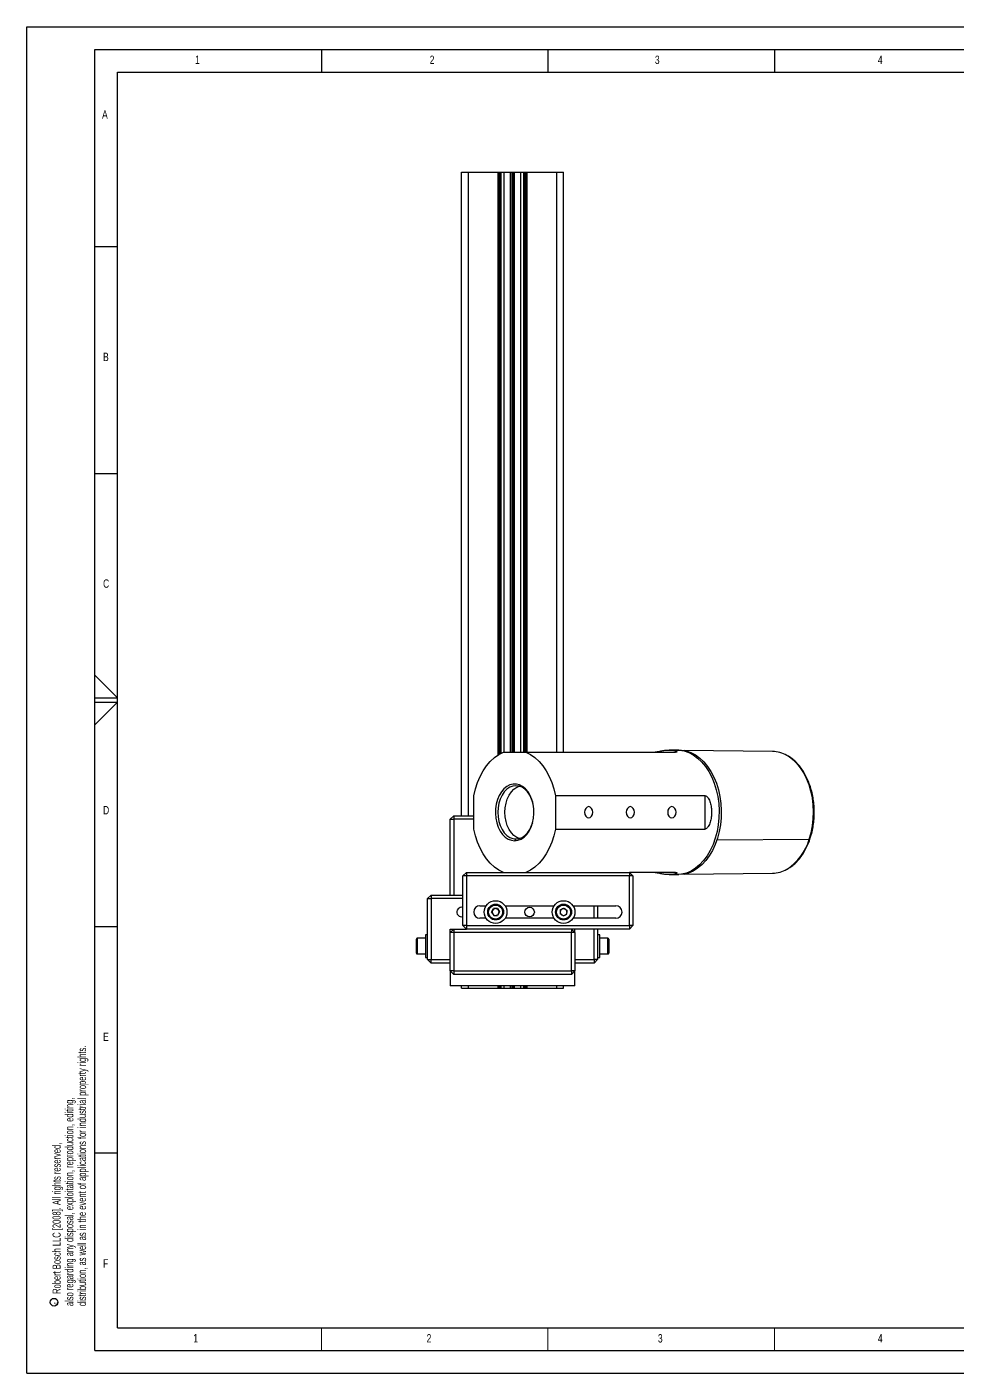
# Model space of a CAD drawing. Header units: millimetres. Extents: x 0 to 420, y 0 to 297.
# Drawn here: x 0 to 205.3, y 0 to 297 of the extents above; entities that cross this region are included whole.
import ezdxf

# ---------------------------------------------------------------- set-up
doc = ezdxf.new("R2010")
doc.units = ezdxf.units.MM
doc.layers.add('FORMAT', color=7, linetype='Continuous')
doc.layers.add('SLD-0', color=7, linetype='Continuous')
doc.styles.add('SLDTEXTSTYLE0', font='TXT', dxfattribs={"width": 0.75})
doc.styles.add('SLDTEXTSTYLE1', font='TXT', dxfattribs={"width": 0.605})

# ---------------------------------------------------------------- blocks, each defined once
blk = doc.blocks.new('SW_NOTE_0')
at = {"layer": 'SLD-0', "color": 0}
blk.add_circle((-1.07, 0.48), 0.846, dxfattribs=at)
at = {"layer": 'SLD-0', "color": 0, "insert": (-1.29, 0), "char_height": 1, "attachment_point": 1, "rotation": 90, "style": 'SLDTEXTSTYLE1'}
blk.add_mtext('c', dxfattribs=at)

msp = doc.modelspace()

# ---------------------------------------------------------------- linework, layer by layer
at = {"color": 7, "linetype": 'Continuous', "lineweight": 25}
for p, q in [((95.95, 122.97), (95.95, 264.95)), ((95.95, 264.95), (97.45, 264.95)), ((97.45, 264.95), (104.01, 264.95)), ((97.45, 122.97), (97.45, 264.95)), ((104.01, 264.95), (104.26, 264.95)), ((104.01, 136.38), (104.01, 264.95)), ((104.26, 136.53), (104.26, 264.95)), ((104.26, 264.95), (104.41, 264.95)), ((104.41, 264.95), (104.55, 264.95)), ((104.41, 136.61), (104.41, 264.95)), ((104.55, 264.95), (104.7, 264.95)), ((104.55, 136.69), (104.55, 264.95)), ((104.7, 136.76), (104.7, 264.95)), ((104.7, 264.95), (105.36, 264.95)), ((105.36, 264.95), (106.76, 264.95)), ((105.36, 136.97), (105.36, 264.95)), ((106.76, 264.95), (106.82, 264.95)), ((106.76, 136.97), (106.76, 264.95)), ((106.82, 264.95), (107.14, 264.95)), ((106.82, 136.97), (106.82, 264.95)), ((107.14, 136.97), (107.14, 264.95)), ((107.14, 264.95), (107.2, 264.95)), ((107.2, 136.97), (107.2, 264.95)), ((107.2, 264.95), (107.25, 264.95)), ((107.25, 136.97), (107.25, 264.95)), ((107.25, 264.95), (107.57, 264.95)), ((107.57, 264.95), (107.63, 264.95)), ((107.57, 136.97), (107.57, 264.95)), ((107.63, 264.95), (109.03, 264.95)), ((107.63, 136.97), (107.63, 264.95)), ((109.03, 264.95), (109.7, 264.95)), ((109.03, 136.97), (109.03, 264.95)), ((109.7, 136.97), (109.7, 264.95)), ((109.7, 264.95), (109.85, 264.95)), ((109.85, 264.95), (109.98, 264.95)), ((109.85, 136.97), (109.85, 264.95)), ((109.98, 264.95), (110.13, 264.95)), ((109.98, 136.97), (109.98, 264.95)), ((110.13, 136.97), (110.13, 264.95)), ((110.13, 264.95), (110.38, 264.95)), ((110.38, 264.95), (116.95, 264.95)), ((110.38, 136.97), (110.38, 264.95)), ((116.95, 264.95), (118.45, 264.95)), ((116.95, 136.97), (116.95, 264.95)), ((118.45, 136.97), (118.45, 264.95)), ((105.16, 136.97), (110.15, 136.97)), ((110.15, 136.97), (143.18, 136.97)), ((143.43, 137.47), (141.78, 137.47)), ((143.91, 137.47), (143.43, 137.47)), ((164.57, 137.14), (145.04, 137.37)), ((98.65, 120.04), (98.65, 127.39)), ((149.68, 127.39), (116.65, 127.39)), ((116.65, 127.39), (116.65, 120.04)), ((149.68, 120.04), (149.68, 127.39)), ((94.2, 122.97), (93.45, 122.22)), ((93.45, 122.22), (94.2, 122.22)), ((93.45, 105.47), (93.45, 122.22)), ((94.2, 122.97), (94.2, 122.22)), ((94.2, 122.97), (98.65, 122.97)), ((94.2, 122.22), (94.2, 105.47)), ((98.65, 122.22), (94.2, 122.22)), ((116.65, 120.04), (149.68, 120.04)), ((107.94, 117.84), (107.65, 117.46)), ((152.3, 117.67), (172.67, 117.78)), ((96.99, 110.47), (96.24, 109.72)), ((96.99, 110.47), (132.99, 110.47)), ((96.99, 110.47), (96.99, 109.72)), ((143.18, 110.47), (132.99, 110.47)), ((132.99, 110.47), (132.99, 109.72)), ((133.74, 109.72), (132.99, 110.47)), ((141.78, 109.97), (143.43, 109.97)), ((143.43, 109.97), (143.91, 109.97)), ((145.04, 110.07), (164.57, 110.3)), ((96.99, 109.72), (96.24, 109.72)), ((96.24, 98.72), (96.24, 109.72)), ((132.99, 109.72), (96.99, 109.72)), ((96.99, 109.72), (96.99, 98.72)), ((132.99, 98.72), (132.99, 109.72)), ((133.74, 109.72), (132.99, 109.72)), ((133.74, 109.72), (133.74, 98.72)), ((88.45, 104.72), (89.2, 105.47)), ((88.45, 104.72), (89.2, 104.72)), ((88.45, 91.22), (88.45, 104.72)), ((89.2, 105.47), (96.24, 105.47)), ((89.2, 105.47), (89.2, 104.72)), ((89.2, 104.72), (89.2, 91.22)), ((96.24, 104.72), (89.2, 104.72)), ((99.99, 103.09), (101.36, 103.09)), ((102.57, 101.7), (103, 102.47)), ((102.57, 101.7), (103.02, 100.96)), ((103.87, 102.48), (103, 102.47)), ((103.87, 102.48), (104.32, 101.73)), ((104.32, 101.73), (103.89, 100.97)), ((105.53, 103.09), (116.36, 103.09)), ((117.73, 102.22), (117.66, 101.35)), ((118.37, 100.85), (117.66, 101.35)), ((117.73, 102.22), (118.52, 102.59)), ((118.37, 100.85), (119.16, 101.22)), ((118.52, 102.59), (119.24, 102.09)), ((119.16, 101.22), (119.24, 102.09)), ((120.53, 103.09), (129.99, 103.09)), ((125.2, 100.34), (125.2, 103.09)), ((125.95, 103.09), (125.95, 100.34)), ((95.95, 100.67), (96.24, 100.71)), ((96.24, 98.72), (96.99, 97.97)), ((96.99, 98.72), (96.24, 98.72)), ((96.99, 98.72), (132.99, 98.72)), ((96.99, 98.72), (96.99, 97.97)), ((101.36, 100.34), (99.99, 100.34)), ((103.02, 100.96), (103.89, 100.97)), ((116.36, 100.34), (105.53, 100.34)), ((129.99, 100.34), (120.53, 100.34)), ((133.74, 98.72), (132.99, 98.72)), ((132.99, 98.72), (132.99, 97.97)), ((133.74, 98.72), (132.99, 97.97)), ((85.95, 94.25), (85.95, 95.77)), ((87.95, 95.97), (86.15, 95.97)), ((86.15, 95.97), (86.15, 94.26)), ((88.45, 96.72), (87.95, 96.72)), ((87.95, 96.72), (87.95, 91.72)), ((93.45, 97.97), (94.2, 97.97)), ((93.45, 97.22), (93.45, 97.97)), ((94.2, 97.97), (93.45, 97.22)), ((93.45, 88.72), (93.45, 97.22)), ((94.2, 97.22), (93.45, 97.22)), ((94.2, 97.97), (96.99, 97.97)), ((94.2, 97.97), (94.2, 97.22)), ((120.2, 97.22), (94.2, 97.22)), ((94.2, 97.22), (94.2, 88.72)), ((132.99, 97.97), (96.99, 97.97)), ((120.2, 97.97), (120.2, 97.22)), ((120.95, 97.22), (120.2, 97.97)), ((120.95, 97.22), (120.2, 97.22)), ((120.2, 88.72), (120.2, 97.22)), ((120.95, 97.22), (120.95, 97.97)), ((120.95, 97.22), (120.95, 88.72)), ((125.2, 91.22), (125.2, 97.97)), ((125.95, 97.97), (125.95, 91.22)), ((126.45, 96.72), (125.95, 96.72)), ((126.45, 96.71), (126.45, 96.72)), ((126.45, 91.72), (126.45, 96.71)), ((128.25, 95.97), (126.45, 95.97)), ((128.25, 92.47), (128.25, 95.97)), ((128.45, 95.77), (128.45, 92.67)), ((85.95, 92.67), (85.95, 94.25)), ((86.15, 94.26), (86.15, 92.47)), ((86.15, 92.47), (87.95, 92.47)), ((126.45, 92.47), (128.25, 92.47)), ((87.95, 91.72), (88.45, 91.72)), ((88.45, 91.22), (89.2, 91.22)), ((89.2, 90.47), (88.45, 91.22)), ((89.2, 91.22), (93.45, 91.22)), ((89.2, 90.47), (89.2, 91.22)), ((93.45, 90.47), (89.2, 90.47)), ((120.95, 91.22), (125.2, 91.22)), ((125.2, 90.47), (120.95, 90.47)), ((125.95, 91.22), (125.2, 91.22)), ((125.95, 91.22), (125.2, 90.47)), ((125.2, 91.22), (125.2, 90.47)), ((125.95, 91.72), (126.45, 91.72)), ((94.2, 88.72), (93.45, 88.72)), ((93.45, 88.72), (94.2, 87.97)), ((93.45, 88.72), (93.45, 85.47)), ((94.2, 88.72), (120.2, 88.72)), ((94.2, 88.72), (94.2, 87.97)), ((120.2, 87.97), (94.2, 87.97)), ((120.95, 88.72), (120.2, 88.72)), ((120.2, 88.72), (120.2, 87.97)), ((120.95, 88.72), (120.2, 87.97)), ((120.95, 85.47), (120.95, 88.72)), ((120.95, 85.47), (93.45, 85.47)), ((95.95, 84.95), (95.95, 85.47)), ((95.95, 84.95), (97.45, 84.95)), ((97.45, 84.95), (97.45, 85.47)), ((97.45, 84.95), (104.01, 84.95)), ((104.01, 84.95), (104.01, 85.47)), ((104.01, 84.95), (104.26, 84.95)), ((104.26, 84.95), (104.26, 85.47)), ((104.26, 84.95), (104.41, 84.95)), ((104.41, 84.95), (104.41, 85.47)), ((104.41, 84.95), (104.55, 84.95)), ((104.55, 84.95), (104.55, 85.47)), ((104.55, 84.95), (104.7, 84.95)), ((104.7, 84.95), (104.7, 85.47)), ((104.7, 84.95), (105.36, 84.95)), ((105.36, 84.95), (105.36, 85.47)), ((105.36, 84.95), (106.76, 84.95)), ((106.76, 84.95), (106.76, 85.47)), ((106.76, 84.95), (106.82, 84.95)), ((106.82, 84.95), (106.82, 85.47)), ((106.82, 84.95), (107.14, 84.95)), ((107.14, 84.95), (107.14, 85.47)), ((107.14, 84.95), (107.2, 84.95)), ((107.2, 84.95), (107.2, 85.47)), ((107.2, 84.95), (107.25, 84.95)), ((107.25, 84.95), (107.25, 85.47)), ((107.25, 84.95), (107.57, 84.95)), ((107.57, 84.95), (107.57, 85.47)), ((107.57, 84.95), (107.63, 84.95)), ((107.63, 84.95), (107.63, 85.47)), ((107.63, 84.95), (109.03, 84.95)), ((109.03, 84.95), (109.03, 85.47)), ((109.03, 84.95), (109.7, 84.95)), ((109.7, 84.95), (109.7, 85.47)), ((109.7, 84.95), (109.85, 84.95)), ((109.85, 84.95), (109.85, 85.47)), ((109.85, 84.95), (109.98, 84.95)), ((109.98, 84.95), (109.98, 85.47)), ((109.98, 84.95), (110.13, 84.95)), ((110.13, 84.95), (110.13, 85.47)), ((110.13, 84.95), (110.38, 84.95)), ((110.38, 84.95), (110.38, 85.47)), ((110.38, 84.95), (116.95, 84.95)), ((116.95, 84.95), (116.95, 85.47)), ((116.95, 84.95), (118.45, 84.95)), ((118.45, 84.95), (118.45, 85.47))]:
    msp.add_line(p, q, dxfattribs=at)
at = {"color": 7, "linetype": 'Continuous', "lineweight": 25, "flags": 128}
for points in [[(98.65, 127.39), (99, 128.88), (99.46, 130.3), (100.02, 131.64), (100.68, 132.87), (101.44, 133.98), (102.28, 134.96), (103.18, 135.79), (104.15, 136.46), (105.16, 136.97)], [(110.15, 136.97), (111.16, 136.46), (112.13, 135.79), (113.03, 134.96), (113.87, 133.98), (114.63, 132.87), (115.29, 131.64), (115.85, 130.3), (116.31, 128.88), (116.65, 127.39)], [(143.43, 137.47), (143.97, 137.45), (145.03, 137.27), (146.06, 136.91), (147.07, 136.38), (148.03, 135.69), (148.92, 134.84), (149.75, 133.85), (150.49, 132.72), (151.14, 131.48), (151.69, 130.14), (152.14, 128.71), (152.47, 127.21), (152.68, 125.68), (152.77, 124.11), (152.74, 122.54), (152.59, 120.99), (152.32, 119.47), (151.93, 118.01), (151.43, 116.62), (150.83, 115.32), (150.13, 114.14), (149.34, 113.07), (148.48, 112.15), (147.55, 111.38), (146.57, 110.77), (145.55, 110.33), (144.5, 110.06), (143.43, 109.97), (143.43, 109.97)], [(143.43, 137.47), (143.97, 137.45), (145.03, 137.27), (146.06, 136.91), (147.07, 136.38), (148.03, 135.69), (148.92, 134.84), (149.75, 133.85), (150.49, 132.72), (151.14, 131.48), (151.69, 130.14), (152.14, 128.71), (152.47, 127.21), (152.68, 125.68), (152.77, 124.11), (152.74, 122.54), (152.59, 120.99), (152.32, 119.47), (151.93, 118.01), (151.43, 116.62), (150.83, 115.32), (150.13, 114.14), (149.34, 113.07), (148.48, 112.15), (147.55, 111.38), (146.57, 110.77), (145.55, 110.33), (144.5, 110.06), (143.43, 109.97), (143.43, 109.97)], [(143.91, 137.47), (144.44, 137.45), (145.5, 137.27), (146.54, 136.91), (147.55, 136.38), (148.5, 135.69), (149.4, 134.84), (150.23, 133.85), (150.97, 132.72), (151.62, 131.48), (152.17, 130.14), (152.61, 128.71), (152.94, 127.21), (153.15, 125.68), (153.25, 124.11), (153.22, 122.54), (153.06, 120.99), (152.79, 119.47), (152.41, 118.01), (151.91, 116.62), (151.31, 115.32), (150.61, 114.14), (149.82, 113.07), (148.96, 112.15), (148.03, 111.38), (147.05, 110.77), (146.03, 110.33), (144.97, 110.06), (143.91, 109.97), (143.91, 109.97)], [(172.67, 117.78), (173.08, 119.21), (173.38, 120.71), (173.56, 122.25), (173.61, 123.81), (173.54, 125.37), (173.35, 126.9), (173.04, 128.39), (172.62, 129.82), (172.08, 131.17), (171.44, 132.41), (170.71, 133.54), (169.89, 134.54), (169, 135.38), (168.05, 136.08), (167.74, 136.26)], [(107.65, 117.46), (108.37, 117.55), (109.07, 117.81), (109.73, 118.25), (110.33, 118.85), (110.85, 119.58), (111.28, 120.44), (111.6, 121.38), (111.81, 122.4), (111.9, 123.45), (111.87, 124.51), (111.72, 125.55), (111.45, 126.54), (111.07, 127.44), (110.6, 128.24), (110.04, 128.91), (109.41, 129.43), (108.73, 129.78), (108.02, 129.96), (107.29, 129.96), (106.58, 129.78), (105.9, 129.43), (105.27, 128.91), (104.71, 128.24), (104.23, 127.44), (103.86, 126.54), (103.59, 125.55), (103.44, 124.51), (103.4, 123.45), (103.5, 122.4), (103.71, 121.38), (104.03, 120.44), (104.46, 119.58), (104.98, 118.85), (105.58, 118.25), (106.24, 117.81), (106.94, 117.55), (107.65, 117.46)], [(111.63, 125.94), (111.4, 126.66), (111, 127.5), (110.5, 128.22), (109.93, 128.81), (109.3, 129.24), (108.63, 129.5), (107.94, 129.59), (107.25, 129.5), (106.57, 129.24), (105.94, 128.81), (105.37, 128.22), (104.88, 127.5), (104.48, 126.66), (104.19, 125.73), (104.01, 124.74), (103.95, 123.72), (104.01, 122.7), (104.19, 121.71), (104.48, 120.78), (104.88, 119.94), (105.37, 119.22), (105.94, 118.63), (106.57, 118.2), (107.25, 117.93), (107.94, 117.84)], [(108.71, 117.96), (108.12, 118.2), (107.49, 118.63), (106.92, 119.22), (106.43, 119.94), (106.03, 120.78), (105.74, 121.71), (105.56, 122.7), (105.5, 123.72), (105.56, 124.74), (105.74, 125.73), (106.03, 126.66), (106.43, 127.5), (106.92, 128.22), (107.49, 128.81), (108.12, 129.24), (108.71, 129.48)], [(123.08, 123.72), (123.15, 123.24), (123.35, 122.84), (123.64, 122.56), (123.99, 122.47), (124.34, 122.56), (124.64, 122.84), (124.84, 123.24), (124.91, 123.72), (124.84, 124.2), (124.64, 124.6), (124.34, 124.87), (123.99, 124.97), (123.64, 124.87), (123.35, 124.6), (123.15, 124.2), (123.08, 123.72)], [(132.25, 123.72), (132.32, 123.24), (132.52, 122.84), (132.82, 122.56), (133.17, 122.47), (133.52, 122.56), (133.82, 122.84), (134.02, 123.24), (134.09, 123.72), (134.02, 124.2), (133.82, 124.6), (133.52, 124.87), (133.17, 124.97), (132.82, 124.87), (132.52, 124.6), (132.32, 124.2), (132.25, 123.72)], [(141.42, 123.72), (141.49, 123.24), (141.69, 122.84), (141.99, 122.56), (142.34, 122.47), (142.69, 122.56), (142.99, 122.84), (143.19, 123.24), (143.26, 123.72), (143.19, 124.2), (142.99, 124.6), (142.69, 124.87), (142.34, 124.97), (141.99, 124.87), (141.69, 124.6), (141.49, 124.2), (141.42, 123.72)], [(105.16, 110.47), (104.15, 110.98), (103.18, 111.65), (102.28, 112.48), (101.44, 113.46), (100.68, 114.57), (100.02, 115.8), (99.46, 117.13), (99, 118.56), (98.65, 120.04)], [(107.94, 117.84), (108.63, 117.93), (109.3, 118.2), (109.93, 118.63), (110.5, 119.22), (111, 119.94), (111.4, 120.78), (111.63, 121.49)], [(116.65, 120.04), (116.31, 118.56), (115.85, 117.13), (115.29, 115.8), (114.63, 114.57), (113.87, 113.46), (113.03, 112.48), (112.13, 111.65), (111.16, 110.98), (110.15, 110.47)], [(172.67, 117.78), (172.74, 117.78), (172.79, 117.8), (172.82, 117.82), (172.84, 117.84)]]:
    msp.add_lwpolyline(points, dxfattribs=at)
at = {"color": 7, "linetype": 'Continuous', "lineweight": 25}
for centre, radius in [((103.45, 101.72), 2.5), ((118.45, 101.72), 2.5), ((103.45, 101.72), 1.75), ((103.45, 101.72), 1.55), ((110.95, 101.72), 1.05), ((118.45, 101.72), 1.75), ((118.45, 101.72), 1.55)]:
    msp.add_circle(centre, radius, dxfattribs=at)
for centre, radius, start, end in [((164.45, 130.53), 6.61, 60.1752, 88.9333), ((161.41, 121.05), 11.73, 302.7643, 343.801), ((164.44, 116.93), 6.63, 271.1082, 299.9715), ((95.95, 101.72), 1.05, 73.5418, 270), ((99.99, 101.72), 1.38, 90, 270), ((103.45, 101.72), 0.755, 150.9738, 210.9738), ((103.45, 101.72), 0.755, 90.9738, 150.9738), ((103.45, 101.72), 0.755, 210.9738, 270.9738), ((103.45, 101.72), 0.755, 30.9738, 90.9738), ((103.45, 101.72), 0.755, 270.9738, 330.9738), ((103.45, 101.72), 0.755, 330.9738, 30.9738), ((118.45, 101.72), 0.755, 115.0405, 175.0405), ((118.45, 101.72), 0.755, 175.0405, 235.0405), ((118.45, 101.72), 0.755, 235.0405, 295.0405), ((118.45, 101.72), 0.755, 55.0405, 115.0405), ((118.45, 101.72), 0.755, 295.0405, 355.0405), ((118.45, 101.72), 0.755, 355.0405, 55.0405), ((129.99, 101.72), 1.38, 270, 90), ((86.15, 95.77), 0.2, 90, 180), ((128.25, 95.77), 0.2, 0, 90), ((86.15, 92.67), 0.2, 180, 270), ((128.25, 92.67), 0.2, 270, 0)]:
    msp.add_arc(centre, radius, start, end, dxfattribs=at)
for points, knots in [([(138.18, 136.97), (138.25, 136.97), (138.39, 136.98), (138.64, 137.01), (138.9, 137.06), (139.25, 137.13), (139.67, 137.21), (140.29, 137.33), (141.01, 137.44), (141.8, 137.48), (142.49, 137.44), (142.99, 137.33), (143.28, 137.21), (143.41, 137.13), (143.44, 137.06), (143.42, 137.01), (143.34, 136.98), (143.23, 136.97), (143.18, 136.97)], [0, 0, 0, 0, 0.028243, 0.059022, 0.08803, 0.120805, 0.183695, 0.246459, 0.373531, 0.5, 0.626468, 0.753541, 0.816305, 0.879194, 0.911963, 0.940978, 0.971755, 1, 1, 1, 1]), ([(172.83, 117.85), (172.93, 118.14), (173.17, 118.87), (173.45, 120.11), (173.67, 121.54), (173.77, 122.99), (173.77, 124.45), (173.67, 125.9), (173.45, 127.33), (173.13, 128.71), (172.7, 130.04), (172.18, 131.29), (171.57, 132.45), (170.87, 133.52), (170.1, 134.46), (169.25, 135.28), (168.5, 135.87), (168.01, 136.13), (167.85, 136.21)], [0, 0, 0, 0, 0.044235, 0.110066, 0.175883, 0.241691, 0.307498, 0.373313, 0.439143, 0.504997, 0.570883, 0.636806, 0.702766, 0.768752, 0.834726, 0.900636, 0.966405, 1, 1, 1, 1]), ([(149.68, 127.39), (149.74, 127.38), (149.87, 127.37), (150.06, 127.24), (150.23, 127.06), (150.43, 126.78), (150.64, 126.38), (150.89, 125.7), (151.07, 124.81), (151.14, 123.72), (151.07, 122.63), (150.89, 121.74), (150.64, 121.06), (150.43, 120.66), (150.23, 120.38), (150.06, 120.2), (149.87, 120.07), (149.74, 120.05), (149.68, 120.04)], [0, 0, 0, 0, 0.028243, 0.059022, 0.08803, 0.120805, 0.183695, 0.246459, 0.373531, 0.5, 0.626468, 0.753541, 0.816305, 0.879194, 0.911963, 0.940978, 0.971755, 1, 1, 1, 1]), ([(167.87, 111.24), (168.04, 111.33), (168.52, 111.59), (169.27, 112.18), (170.11, 112.99), (170.88, 113.93), (171.57, 114.99), (172.18, 116.15), (172.6, 117.11), (172.78, 117.7), (172.83, 117.85)], [0, 0, 0, 0, 0.076662, 0.221426, 0.366835, 0.512748, 0.658993, 0.805421, 0.951923, 1, 1, 1, 1]), ([(141.78, 109.97), (141.53, 109.98), (141.02, 109.99), (140.29, 110.11), (139.67, 110.23), (139.25, 110.31), (138.9, 110.38), (138.64, 110.43), (138.39, 110.46), (138.25, 110.47), (138.18, 110.47)], [0, 0, 0, 0, 0.252937, 0.507082, 0.632609, 0.758389, 0.823925, 0.881955, 0.943508, 1, 1, 1, 1]), ([(143.18, 110.47), (143.23, 110.47), (143.34, 110.46), (143.42, 110.43), (143.44, 110.38), (143.41, 110.31), (143.28, 110.23), (142.99, 110.11), (142.5, 109.99), (142.02, 109.98), (141.78, 109.97)], [0, 0, 0, 0, 0.056486, 0.118044, 0.17606, 0.241611, 0.36739, 0.492917, 0.747063, 1, 1, 1, 1])]:
    msp.add_open_spline(points, degree=3, knots=knots, dxfattribs=at)
at = {"layer": 'FORMAT'}
for p, q in [((20, 248.5), (15, 248.5)), ((15, 198.5), (20, 198.5)), ((15, 98.5), (20, 98.5)), ((20, 48.5), (15, 48.5))]:
    msp.add_line(p, q, dxfattribs=at)
at = {"layer": 'SLD-0'}
for p, q in [((0, 0), (0, 297)), ((0, 297), (420, 297)), ((15, 292), (415, 292)), ((15, 5), (15, 292)), ((65, 292), (65, 287)), ((115, 292), (115, 287)), ((165, 292), (165, 287)), ((20, 10), (20, 287)), ((20, 287), (410, 287)), ((20, 149), (15, 153.98)), ((15, 149), (20, 149)), ((15, 148), (20, 148)), ((20, 10), (410, 10)), ((15, 5), (415, 5)), ((0, 0), (420, 0))]:
    msp.add_line(p, q, dxfattribs=at)
at = {"layer": 'SLD-0', "color": 7, "linetype": 'Continuous', "lineweight": 18}
for p, q in [((20, 148), (15, 143.02)), ((65, 5), (65, 10)), ((115, 5), (115, 10)), ((165, 5), (165, 10))]:
    msp.add_line(p, q, dxfattribs=at)

# ---------------------------------------------------------------- block references
at = {"layer": 'SLD-0'}
msp.add_blockref('SW_NOTE_0', (7.08, 15.16), dxfattribs=at)

# ---------------------------------------------------------------- texts
at = {"layer": 'FORMAT', "char_height": 1.85, "attachment_point": 1, "style": 'SLDTEXTSTYLE0'}
for s, insert in [('1', (37.12, 290.67)), ('2', (88.91, 290.67)), ('3', (138.61, 290.67)), ('4', (187.82, 290.67)), ('A', (16.6, 278.62)), ('B', (16.82, 225.12)), ('C', (16.82, 175.12)), ('D', (16.82, 125.12)), ('E', (16.82, 75.12)), ('F', (16.82, 25.12)), ('1', (36.73, 8.6)), ('2', (88.23, 8.6)), ('3', (139.28, 8.6)), ('4', (187.82, 8.6))]:
    msp.add_mtext(s, dxfattribs=dict(at, insert=insert))
at = {"layer": 'SLD-0', "char_height": 1.8, "attachment_point": 1, "rotation": 90, "style": 'SLDTEXTSTYLE1'}
for s, insert in [('distribution, as well as in the event of applications for industrial property rights.', (11.26, 14.78)), ('also regarding any disposal, exploitation, reproduction, editing,', (8.46, 14.78)), ('Robert Bosch LLC [2008]. All rights reserved,', (5.66, 17.48))]:
    msp.add_mtext(s, dxfattribs=dict(at, insert=insert))

doc.saveas('drawing.dxf')
